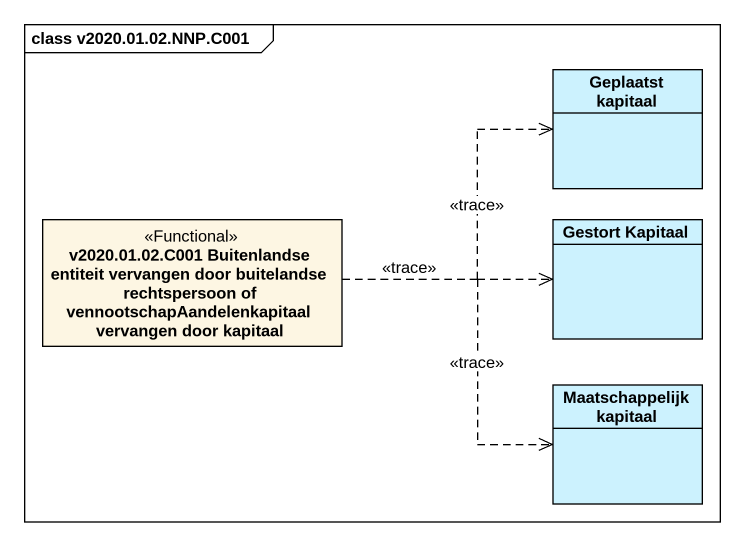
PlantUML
@startuml
mainframe class v2020.01.02.NNP.C001
hide circle
hide empty members
class "Geplaatst kapitaal" as Geplaatst_kapitaal #CCF2FE
class "v2020.01.02.C001 Buitenlandse entiteit vervangen door buitelandse rechtspersoon of vennootschapAandelenkapitaal vervangen door kapitaal" as v2020_01_02_C001 <<Functional>>
class "Gestort Kapitaal" as Gestort_Kapitaal #CCF2FE
class "Maatschappelijk kapitaal" as Maatschappelijk_kapitaal #CCF2FE
v2020_01_02_C001 .right.> Geplaatst_kapitaal : <<trace>>
v2020_01_02_C001 .right.> Gestort_Kapitaal : <<trace>>
v2020_01_02_C001 .right.> Maatschappelijk_kapitaal : <<trace>>
@enduml
